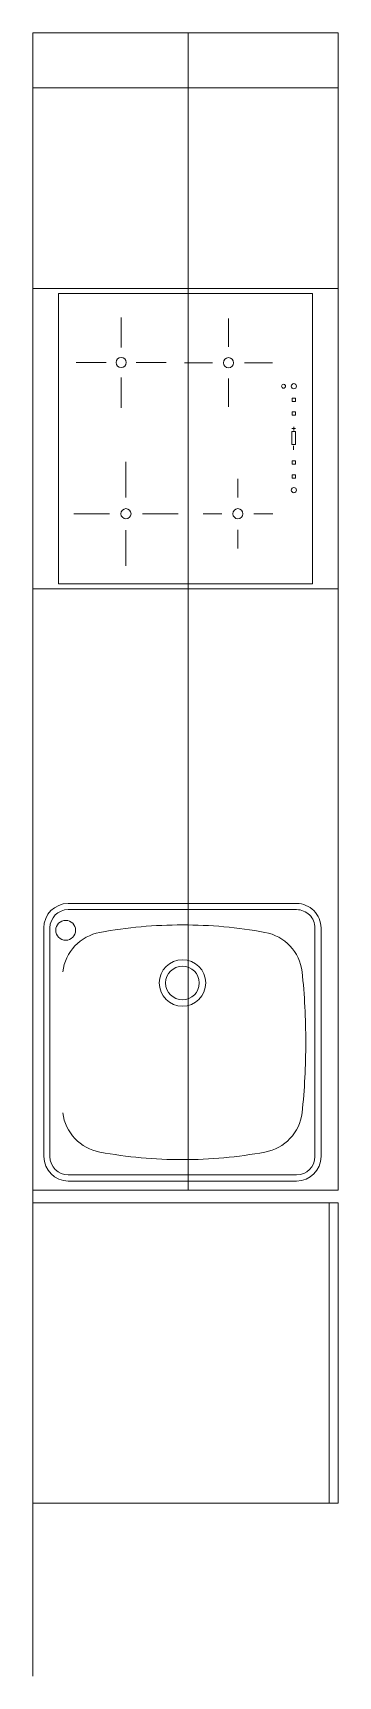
# Model space of a CAD drawing. Header units: metres. Extents: x -27.1 to 47.9, y -10.7 to 6.6.
# Drawn here: x -7.691 to -7.081, y 0.069 to 3.349 of the extents above; entities that cross this region are included whole.
import ezdxf

# ---------------------------------------------------------------- set-up
doc = ezdxf.new("R2010")
doc.units = ezdxf.units.M
doc.header["$MEASUREMENT"] = 0
for name, color, linetype, lineweight in [('A-FURN-BATH_Num_Penna__251_Num_Penna__251_Num_Penna__2_Num_Penna__251_Num_Penna__251_Num_Penna__251_Num_Penna__251_Num_Penna__251_Num_Penna__251_Num_Penna__251_Num_Penna__251_Num_Penna__251_Num_Penna__251', 251, 'Continuous', 18), ('A-FURN_Num_Penna__251_Num_Penna__251_Num_Penna__2_Num_Penna__251_Num_Penna__251_Num_Penna__251_Num_Penna__251_Num_Penna__251_Num_Penna__251_Num_Penna__251_Num_Penna__251_Num_Penna__251_Num_Penna__251', 251, 'Continuous', 18), ('A-FURN_Num_Penna__252_Num_Penna__252_Num_Penna__3_Num_Penna__252_Num_Penna__252_Num_Penna__252_Num_Penna__252_Num_Penna__252_Num_Penna__252_Num_Penna__252_Num_Penna__252_Num_Penna__252_Num_Penna__252', 252, 'Continuous', 18), ('A-FURN_Num_Penna__8_Num_Penna__8_Num_Penna__8_Num_Penna__8_Num_Penna__8_Num_Penna__8_Num_Penna__8_Num_Penna__8_Num_Penna__8_Num_Penna__8_Num_Penna__8_Num_Penna__8', 8, 'Continuous', 18), ('AA - pareti sezionate_Num_Penna__7_Num_Penna__7_Num_Penna__7_Num_Penna__7_Num_Penna__7_Num_Penna__7_Num_Penna__7_Num_Penna__7_Num_Penna__7_Num_Penna__7_Num_Penna__7_Num_Penna__7', 7, 'Continuous', 18), ('J-arredo_Num_Penna__8_Num_Penna__8_Num_Penna__8_Num_Penna__8_Num_Penna__8_Num_Penna__8_Num_Penna__8_Num_Penna__8_Num_Penna__8_Num_Penna__8_Num_Penna__8_Num_Penna__8', 8, 'Continuous', 18)]:
    doc.layers.add(name, color=color, linetype=linetype, lineweight=lineweight)

msp = doc.modelspace()

# ---------------------------------------------------------------- linework, layer by layer
at = {"layer": 'A-FURN-BATH_Num_Penna__251_Num_Penna__251_Num_Penna__2_Num_Penna__251_Num_Penna__251_Num_Penna__251_Num_Penna__251_Num_Penna__251_Num_Penna__251_Num_Penna__251_Num_Penna__251_Num_Penna__251_Num_Penna__251', "color": 251, "linetype": 'Continuous', "lineweight": 18}
for p, q in [((-7.6199, 1.611), (-7.1636, 1.611)), ((-7.6199, 1.5988), (-7.1636, 1.5988)), ((-7.6686, 1.5631), (-7.6686, 1.1059)), ((-7.6564, 1.5629), (-7.6564, 1.1059)), ((-7.127, 1.5645), (-7.127, 1.1059)), ((-7.1148, 1.5622), (-7.1148, 1.1059)), ((-7.6198, 1.0693), (-7.1636, 1.0693)), ((-7.6198, 1.0571), (-7.1636, 1.0571)), ((-7.6906, 1.0388), (-7.0806, 1.0388)), ((-7.6906, 1.0138), (-7.0806, 1.0138))]:
    msp.add_line(p, q, dxfattribs=at)
for centre, radius in [((-7.625, 1.5575), 0.0198), ((-7.3917, 1.4524), 0.0464), ((-7.3917, 1.4524), 0.0336)]:
    msp.add_circle(centre, radius, dxfattribs=at)
for centre, radius, start, end in [((-7.6199, 1.5622), 0.0488, 90.0019, 180.0019), ((-7.1636, 1.5622), 0.0488, 0.0019, 90.0019), ((-7.6199, 1.5622), 0.0366, 90.0019, 180.0019), ((-7.1636, 1.5622), 0.0366, 0.0019, 90.0019), ((-7.5401, 1.4633), 0.0915, 100.3812, 172.77), ((-7.3917, 0.6533), 0.915, 90, 100.3812), ((-7.3917, 0.6533), 0.915, 79.6188, 90), ((-7.2433, 1.4633), 0.0915, 7.23, 79.6188), ((-8.5105, 1.3341), 1.3652, 359.999, 5.9178), ((-8.5105, 1.334), 1.3652, 354.0822, 0.001), ((-7.5401, 1.2048), 0.0915, 187.23, 259.6188), ((-7.2433, 1.2048), 0.0915, 280.3812, 352.77), ((-7.6198, 1.1059), 0.0488, 180, 270), ((-7.6198, 1.1059), 0.0366, 180, 270), ((-7.3917, 2.0148), 0.915, 259.6188, 270), ((-7.3917, 2.0148), 0.915, 270, 280.3812), ((-7.1636, 1.1059), 0.0488, 270, 0), ((-7.1636, 1.1059), 0.0366, 270, 0)]:
    msp.add_arc(centre, radius, start, end, dxfattribs=at)
at = {"layer": 'A-FURN_Num_Penna__251_Num_Penna__251_Num_Penna__2_Num_Penna__251_Num_Penna__251_Num_Penna__251_Num_Penna__251_Num_Penna__251_Num_Penna__251_Num_Penna__251_Num_Penna__251_Num_Penna__251_Num_Penna__251', "color": 251, "linetype": 'Continuous', "lineweight": 18}
for p, q in [((-7.0806, 3.3488), (-7.6906, 3.3488)), ((-7.0806, 1.0388), (-7.0806, 3.3488)), ((-7.0806, 3.2388), (-7.6906, 3.2388)), ((-7.6392, 2.2488), (-7.6392, 2.8288)), ((-7.6392, 2.8288), (-7.132, 2.8288)), ((-7.132, 2.8288), (-7.132, 2.2488)), ((-7.5141, 2.7208), (-7.5141, 2.7808)), ((-7.2997, 2.7222), (-7.2997, 2.7784)), ((-7.5442, 2.6907), (-7.6041, 2.6907)), ((-7.484, 2.6907), (-7.424, 2.6907)), ((-7.3314, 2.6904), (-7.3876, 2.6904)), ((-7.268, 2.6904), (-7.2118, 2.6904)), ((-7.5141, 2.6606), (-7.5141, 2.6006)), ((-7.2997, 2.6587), (-7.2997, 2.6025)), ((-7.1726, 2.6129), (-7.1726, 2.6195)), ((-7.1726, 2.6195), (-7.1659, 2.6195)), ((-7.1659, 2.6129), (-7.1726, 2.6129)), ((-7.1726, 2.5856), (-7.1726, 2.5923)), ((-7.1726, 2.5923), (-7.1659, 2.5923)), ((-7.1659, 2.6195), (-7.1659, 2.6129)), ((-7.1659, 2.5923), (-7.1659, 2.5856)), ((-7.1734, 2.559), (-7.1656, 2.559)), ((-7.1659, 2.5856), (-7.1726, 2.5856)), ((-7.1694, 2.555), (-7.1694, 2.5626)), ((-7.1733, 2.5274), (-7.1733, 2.553)), ((-7.1733, 2.553), (-7.1659, 2.553)), ((-7.1659, 2.5274), (-7.1733, 2.5274)), ((-7.1659, 2.553), (-7.1659, 2.5274)), ((-7.5045, 2.4217), (-7.5045, 2.4929)), ((-7.1726, 2.488), (-7.1726, 2.4947)), ((-7.1726, 2.4947), (-7.1659, 2.4947)), ((-7.17, 2.5165), (-7.17, 2.5243)), ((-7.1659, 2.4947), (-7.1659, 2.488)), ((-7.1659, 2.488), (-7.1726, 2.488)), ((-7.1726, 2.4603), (-7.1726, 2.4669)), ((-7.1726, 2.4669), (-7.1659, 2.4669)), ((-7.1659, 2.4603), (-7.1726, 2.4603)), ((-7.1659, 2.4669), (-7.1659, 2.4603)), ((-7.2809, 2.4211), (-7.2809, 2.4586)), ((-7.5372, 2.389), (-7.6084, 2.389)), ((-7.4717, 2.389), (-7.4005, 2.389)), ((-7.313, 2.389), (-7.3505, 2.389)), ((-7.2488, 2.389), (-7.2113, 2.389)), ((-7.5045, 2.3563), (-7.5045, 2.2851)), ((-7.2809, 2.3569), (-7.2809, 2.3194)), ((-7.132, 2.2488), (-7.6392, 2.2488)), ((-7.0986, 0.4138), (-7.0986, 1.0138)), ((-7.0806, 0.4138), (-7.0806, 1.0138)), ((-7.6906, 0.4138), (-7.0806, 0.4138))]:
    msp.add_line(p, q, dxfattribs=at)
for centre, radius in [((-7.5141, 2.6907), 0.0101), ((-7.2997, 2.6904), 0.0101), ((-7.1896, 2.6435), 0.00389), ((-7.1691, 2.6435), 0.00521), ((-7.1691, 2.4361), 0.00521), ((-7.5045, 2.389), 0.0101), ((-7.2809, 2.389), 0.0101)]:
    msp.add_circle(centre, radius, dxfattribs=at)
at = {"layer": 'A-FURN_Num_Penna__252_Num_Penna__252_Num_Penna__3_Num_Penna__252_Num_Penna__252_Num_Penna__252_Num_Penna__252_Num_Penna__252_Num_Penna__252_Num_Penna__252_Num_Penna__252_Num_Penna__252_Num_Penna__252', "color": 252, "linetype": 'Continuous', "lineweight": 18}
for p, q in [((-7.3806, 1.0388), (-7.3806, 3.3488)), ((-7.6906, 2.8388), (-7.0806, 2.8388)), ((-7.6906, 2.2388), (-7.0806, 2.2388))]:
    msp.add_line(p, q, dxfattribs=at)
at = {"layer": 'A-FURN_Num_Penna__8_Num_Penna__8_Num_Penna__8_Num_Penna__8_Num_Penna__8_Num_Penna__8_Num_Penna__8_Num_Penna__8_Num_Penna__8_Num_Penna__8_Num_Penna__8_Num_Penna__8', "color": 8, "linetype": 'Continuous', "lineweight": 18}
for p, q in [((-7.6906, 2.2688), (-7.6906, 3.3488)), ((-7.6906, 2.2688), (-7.6906, 1.6088)), ((-7.6906, 0.8288), (-7.6906, 1.6088))]:
    msp.add_line(p, q, dxfattribs=at)
at = {"layer": 'AA - pareti sezionate_Num_Penna__7_Num_Penna__7_Num_Penna__7_Num_Penna__7_Num_Penna__7_Num_Penna__7_Num_Penna__7_Num_Penna__7_Num_Penna__7_Num_Penna__7_Num_Penna__7_Num_Penna__7', "color": 7, "linetype": 'Continuous', "lineweight": 18}
msp.add_line((-7.6906, 0.0688), (-7.6906, 3.3488), dxfattribs=at)
at = {"layer": 'J-arredo_Num_Penna__8_Num_Penna__8_Num_Penna__8_Num_Penna__8_Num_Penna__8_Num_Penna__8_Num_Penna__8_Num_Penna__8_Num_Penna__8_Num_Penna__8_Num_Penna__8_Num_Penna__8', "color": 8, "linetype": 'Continuous', "lineweight": 18}
msp.add_line((-7.6905, 0.8088), (-7.6905, 0.119), dxfattribs=at)

doc.saveas('drawing.dxf')
